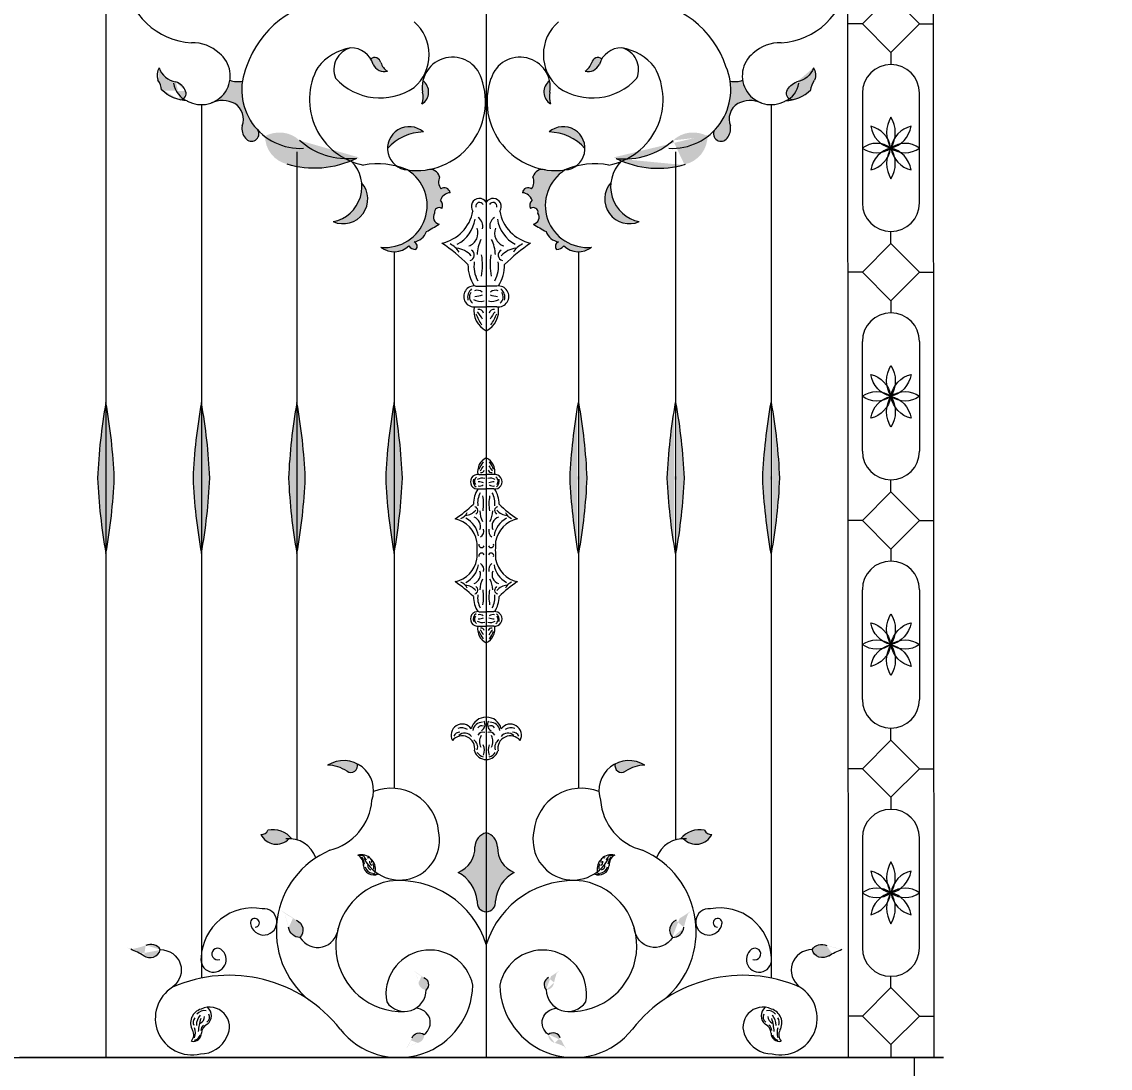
# Model space of a CAD drawing. Header units: inches. Extents: x 16.3 to 32.1, y 12.3 to 22.2.
# Drawn here: x 22.976 to 23.673, y 17.705 to 18.375 of the extents above; entities that cross this region are included whole.
import ezdxf

# ---------------------------------------------------------------- set-up
doc = ezdxf.new("R2010")
doc.units = ezdxf.units.IN
doc.header["$MEASUREMENT"] = 0
doc.styles.get("Standard").update_dxf_attribs({"font": 'arial.ttf'})
doc.dimstyles.get("Standard").update_dxf_attribs({"dimtxt": 0.1, "dimasz": 0.18, "dimexe": 0.18, "dimexo": 0.0625, "dimgap": 0.09, "dimtad": 0, "dimtoh": 1, "dimdec": 4, "dimzin": 0, "dimdsep": 46, "dimtxsty": 'Standard', "dimblk": 'OBLIQUE', "dimcen": 0.09, "dimadec": 0, "dimazin": 0, "dimtfac": 1, "dimtdec": 4, "dimtofl": 0, "dimtmove": 0, "dimatfit": 3, "dimldrblk": 'OBLIQUE', "dimfxl": 1, "dimtolj": 1, "dimtzin": 0, "dimarcsym": 0})

# ---------------------------------------------------------------- blocks, each defined once
blk = doc.blocks.new('_Oblique')
at = {"color": 0, "linetype": 'ByBlock', "lineweight": -2}
blk.add_line((-0.5, -0.5), (0.5, 0.5), dxfattribs=at)
blk = doc.blocks.new('*D5')
at = {"color": 0, "lineweight": -2, "transparency": 16777216}
for p, q in [((23.62217, 18.6548), (24.04252, 18.6548)), ((23.86252, 18.6548), (23.86252, 17.94983)), ((23.86252, 16.65912), (23.86252, 17.3641)), ((23.62217, 16.65912), (24.04252, 16.65912))]:
    blk.add_line(p, q, dxfattribs=at)
at = {"layer": 'Defpoints', "color": 0, "lineweight": 9, "transparency": 16777216}
for p in [(23.55967, 18.6548), (23.86252, 18.6548), (23.55967, 16.65912)]:
    blk.add_point(p, dxfattribs=at)
at = {"color": 0, "lineweight": -2, "transparency": 16777216, "xscale": 0.18, "yscale": 0.18, "zscale": 0.18}
for p, rotation in [((23.86252, 18.6548), 90), ((23.86252, 16.65912), 270)]:
    blk.add_blockref('_Oblique', p, dxfattribs=dict(at, rotation=rotation))
at = {"color": 0, "lineweight": 9, "transparency": 16777216, "insert": (23.86252, 17.65696), "char_height": 0.1, "attachment_point": 5, "rotation": 90}
blk.add_mtext('\\A1;1.9957', dxfattribs=at)

msp = doc.modelspace()

# ---------------------------------------------------------------- hatches: boundary and pattern name
at = {"lineweight": 9}
for points in [[(23.19929, 18.35092, -0.065624), (23.2009, 18.34735, 0.358937), (23.21001, 18.34295, -0.162336), (23.2058, 18.34847, 0.538744)], [(23.34072, 18.34847, -0.162336), (23.33651, 18.34295, 0.358937), (23.34562, 18.34735, -0.065624), (23.34723, 18.35092, 0.158526), (23.34478, 18.35171, 0.350301)], [(23.09838, 18.32312, -0.212512), (23.11236, 18.32225, -0.358479), (23.11707, 18.30803, 0.240693), (23.11921, 18.30017, 0.962034), (23.12717, 18.30518, -0.230821), (23.11719, 18.33651, -0.125173), (23.10921, 18.3372, -0.256221)], [(23.23271, 18.33679, 0.093146), (23.23248, 18.32962, -0.144461), (23.23212, 18.32202, 0.539707)], [(23.3144, 18.32202, -0.144461), (23.31405, 18.32962, 0.093146), (23.31381, 18.33679, 0.539707)], [(23.43417, 18.32225, -0.212512), (23.44814, 18.32312, -0.256221), (23.43731, 18.3372, -0.125173), (23.42934, 18.33651, -0.230821), (23.41935, 18.30518, 0.717235), (23.42524, 18.29848, 0.321516), (23.42946, 18.30803, -0.358479)], [(23.23304, 18.30408, 0.642192), (23.2101, 18.29358, -0.20785)], [(23.33642, 18.29358, 0.642192), (23.31348, 18.30408, -0.20785)], [(23.20585, 18.23029, 0.372227), (23.22372, 18.23119, 0.239922), (23.22822, 18.22879, 0.550556), (23.22702, 18.23374, 0.2823), (23.23496, 18.24032, 0.022486), (23.24306, 18.24511, -0.542457), (23.24021, 18.252, -0.709224), (23.24486, 18.255, 0.333691), (23.24396, 18.26039, -0.301698), (23.2501, 18.26518, 0.575464), (23.24426, 18.26757, -0.26272), (23.24336, 18.27536, 0.366095), (23.23649, 18.28008, -0.077535), (23.22288, 18.27975, -0.79377)], [(23.32364, 18.27975, -0.077535), (23.31003, 18.28008, 0.366095), (23.30316, 18.27536, -0.26272), (23.30226, 18.26757, 0.575464), (23.29642, 18.26518, -0.301698), (23.30256, 18.26039, 0.333691), (23.30167, 18.255, -0.709224), (23.30631, 18.252, -0.542457), (23.30346, 18.24511, 0.022486), (23.31156, 18.24032, 0.2823), (23.3195, 18.23374, 0.550556), (23.3183, 18.22879, 0.239922), (23.3228, 18.23119, 0.372227), (23.34067, 18.23029, -0.79377)], [(23.17532, 18.24667, 0.802898), (23.19353, 18.2716, -0.388891)], [(23.35299, 18.2716, 0.802898), (23.37121, 18.24667, -0.388891)], [(23.1717, 17.89863, -0.149628), (23.18415, 17.89475, 0.676962), (23.19084, 17.89945, 0.267714)], [(23.35568, 17.89945, 0.676962), (23.36237, 17.89475, -0.149628), (23.37482, 17.89863, 0.267714)], [(23.13351, 17.85694, -0.323701), (23.12901, 17.85435, 0.533353), (23.14697, 17.85157, -0.026856), (23.14893, 17.85147, 0.280105)], [(23.25534, 17.82994, -0.250376), (23.26738, 17.81179, 0.43218), (23.27326, 17.8047), (23.27326, 17.8554, 0.327271), (23.26601, 17.84628, -0.316248)], [(23.28051, 17.84628, 0.327271), (23.27326, 17.8554), (23.27326, 17.8047, 0.43218), (23.27915, 17.81179, -0.250376), (23.29118, 17.82994, -0.316248)], [(23.39759, 17.85147, -0.026856), (23.39955, 17.85157, 0.533353), (23.41752, 17.85435, -0.323701), (23.41301, 17.85694, 0.280105)]]:
    msp.add_hatch(color=256, dxfattribs=at).paths.add_polyline_path(points)
h = msp.add_hatch(color=256, dxfattribs=at)
edge = h.paths.add_edge_path()
edge.add_ellipse((23.07207, 18.32775), major_axis=(0.00847, -0.00414), ratio=0.92634, start_angle=43.6598, end_angle=98.45713, ccw=False)
edge.add_ellipse((23.07671, 18.32882), major_axis=(0.00406, -0.00199), ratio=0.92634, start_angle=303.07827, end_angle=406.39701, ccw=False)
edge.add_ellipse((23.08192, 18.34688), major_axis=(0.02197, -0.01073), ratio=0.92634, start_angle=251.51812, end_angle=283.50856, ccw=False)
edge.add_ellipse((23.05144, 18.33043), major_axis=(0.0129, -0.0063), ratio=0.92634, start_angle=30.11912, end_angle=58.47126)
edge.add_ellipse((23.07251, 18.33996), major_axis=(0.00904, -0.00441), ratio=0.92634, start_angle=174.46621, end_angle=223.97094, ccw=False)
edge.add_ellipse((23.07591, 18.34793), major_axis=(0.01143, -0.00558), ratio=0.92634, start_angle=221.20054, end_angle=288.43217)
h = msp.add_hatch(color=256, dxfattribs=at)
edge = h.paths.add_edge_path()
edge.add_ellipse((23.47445, 18.32775), major_axis=(-0.00847, -0.00414), ratio=0.92634, start_angle=261.54287, end_angle=316.3402)
edge.add_ellipse((23.46981, 18.32882), major_axis=(-0.00406, -0.00199), ratio=0.92634, start_angle=-46.39701, end_angle=56.92173)
edge.add_ellipse((23.4646, 18.34688), major_axis=(-0.02197, -0.01073), ratio=0.92634, start_angle=76.49144, end_angle=108.48188)
edge.add_ellipse((23.49508, 18.33043), major_axis=(-0.0129, -0.0063), ratio=0.92634, start_angle=301.52874, end_angle=329.88088, ccw=False)
edge.add_ellipse((23.47402, 18.33996), major_axis=(-0.00904, -0.00441), ratio=0.92634, start_angle=136.02906, end_angle=185.53379)
edge.add_ellipse((23.47061, 18.34793), major_axis=(-0.01143, -0.00558), ratio=0.92634, start_angle=71.56783, end_angle=138.79946, ccw=False)
h = msp.add_hatch(color=256, dxfattribs=at)
edge = h.paths.add_edge_path()
edge.add_ellipse((23.18883, 18.33733), major_axis=(0.03475, 0.03898), ratio=0.92634, start_angle=179.45066, end_angle=225.39779, ccw=False)
edge.add_ellipse((23.13948, 18.28385), major_axis=(0.01368, 0.01534), ratio=0.92634, start_angle=-2.353, end_angle=67.31654)
edge.add_ellipse((23.15192, 18.30337), major_axis=(0.01406, 0.01577), ratio=0.92634, start_angle=134.92955, end_angle=206.52284)
edge.add_ellipse((23.16775, 18.34162), major_axis=(0.0418, 0.04689), ratio=0.92634, start_angle=202.61493, end_angle=245.70773)
h = msp.add_hatch(color=256, dxfattribs=at)
edge = h.paths.add_edge_path()
edge.add_ellipse((23.35769, 18.33733), major_axis=(-0.03475, 0.03898), ratio=0.92634, start_angle=134.60221, end_angle=180.54934)
edge.add_ellipse((23.40704, 18.28385), major_axis=(-0.01368, 0.01534), ratio=0.92634, start_angle=292.68346, end_angle=362.353, ccw=False)
edge.add_ellipse((23.3946, 18.30337), major_axis=(-0.01406, 0.01577), ratio=0.92634, start_angle=153.47716, end_angle=225.07045, ccw=False)
edge.add_ellipse((23.37877, 18.34162), major_axis=(-0.0418, 0.04689), ratio=0.92634, start_angle=114.29227, end_angle=157.38507, ccw=False)
h = msp.add_hatch(color=256, dxfattribs=at)
edge = h.paths.add_edge_path()
edge.add_ellipse((22.72479, 18.09811), major_axis=(0, -0.33546), ratio=0.92634, start_angle=79.0206, end_angle=87.3324)
edge.add_ellipse((22.72479, 18.06689), major_axis=(0, -0.33546), ratio=0.92634, start_angle=92.6676, end_angle=100.9794)
edge.add_ellipse((23.33492, 18.06689), major_axis=(0, -0.33546), ratio=0.92634, start_angle=259.0206, end_angle=267.3324)
edge.add_ellipse((23.33492, 18.09811), major_axis=(0, -0.33546), ratio=0.92634, start_angle=-87.3324, end_angle=-79.0206)
h = msp.add_hatch(color=256, dxfattribs=at)
edge = h.paths.add_edge_path()
edge.add_ellipse((22.7859, 18.09811), major_axis=(0, -0.33546), ratio=0.92634, start_angle=79.0206, end_angle=87.3324)
edge.add_ellipse((22.7859, 18.06689), major_axis=(0, -0.33546), ratio=0.92634, start_angle=92.6676, end_angle=100.9794)
edge.add_ellipse((23.39603, 18.06689), major_axis=(0, -0.33546), ratio=0.92634, start_angle=259.0206, end_angle=267.3324)
edge.add_ellipse((23.39603, 18.09811), major_axis=(0, -0.33546), ratio=0.92634, start_angle=-87.3324, end_angle=-79.0206)
h = msp.add_hatch(color=256, dxfattribs=at)
edge = h.paths.add_edge_path()
edge.add_ellipse((22.84701, 18.09811), major_axis=(0, -0.33546), ratio=0.92634, start_angle=79.0206, end_angle=87.3324)
edge.add_ellipse((22.84701, 18.06689), major_axis=(0, -0.33546), ratio=0.92634, start_angle=92.6676, end_angle=100.9794)
edge.add_ellipse((23.45714, 18.06689), major_axis=(0, -0.33546), ratio=0.92634, start_angle=259.0206, end_angle=267.3324)
edge.add_ellipse((23.45714, 18.09811), major_axis=(0, -0.33546), ratio=0.92634, start_angle=-87.3324, end_angle=-79.0206)
h = msp.add_hatch(color=256, dxfattribs=at)
edge = h.paths.add_edge_path()
edge.add_ellipse((22.9092, 18.09811), major_axis=(0, -0.33546), ratio=0.92634, start_angle=79.0206, end_angle=87.3324)
edge.add_ellipse((22.9092, 18.06689), major_axis=(0, -0.33546), ratio=0.92634, start_angle=92.6676, end_angle=100.9794)
edge.add_ellipse((23.51933, 18.06689), major_axis=(0, -0.33546), ratio=0.92634, start_angle=259.0206, end_angle=267.3324)
edge.add_ellipse((23.51933, 18.09811), major_axis=(0, -0.33546), ratio=0.92634, start_angle=-87.3324, end_angle=-79.0206)
h = msp.add_hatch(color=256, dxfattribs=at)
edge = h.paths.add_edge_path()
edge.add_ellipse((23.63732, 18.09811), major_axis=(0, -0.33546), ratio=0.92634, start_angle=272.6676, end_angle=280.9794, ccw=False)
edge.add_ellipse((23.63732, 18.06689), major_axis=(0, -0.33546), ratio=0.92634, start_angle=259.0206, end_angle=267.3324, ccw=False)
edge.add_ellipse((23.02719, 18.06689), major_axis=(0, -0.33546), ratio=0.92634, start_angle=92.6676, end_angle=100.9794, ccw=False)
edge.add_ellipse((23.02719, 18.09811), major_axis=(0, -0.33546), ratio=0.92634, start_angle=439.0206, end_angle=447.3324, ccw=False)
h = msp.add_hatch(color=256, dxfattribs=at)
edge = h.paths.add_edge_path()
edge.add_ellipse((23.69951, 18.09811), major_axis=(0, -0.33546), ratio=0.92634, start_angle=272.6676, end_angle=280.9794, ccw=False)
edge.add_ellipse((23.69951, 18.06689), major_axis=(0, -0.33546), ratio=0.92634, start_angle=259.0206, end_angle=267.3324, ccw=False)
edge.add_ellipse((23.08939, 18.06689), major_axis=(0, -0.33546), ratio=0.92634, start_angle=92.6676, end_angle=100.9794, ccw=False)
edge.add_ellipse((23.08939, 18.09811), major_axis=(0, -0.33546), ratio=0.92634, start_angle=439.0206, end_angle=447.3324, ccw=False)
h = msp.add_hatch(color=256, dxfattribs=at)
edge = h.paths.add_edge_path()
edge.add_ellipse((23.76062, 18.09811), major_axis=(0, -0.33546), ratio=0.92634, start_angle=272.6676, end_angle=280.9794, ccw=False)
edge.add_ellipse((23.76062, 18.06689), major_axis=(0, -0.33546), ratio=0.92634, start_angle=259.0206, end_angle=267.3324, ccw=False)
edge.add_ellipse((23.15049, 18.06689), major_axis=(0, -0.33546), ratio=0.92634, start_angle=92.6676, end_angle=100.9794, ccw=False)
edge.add_ellipse((23.15049, 18.09811), major_axis=(0, -0.33546), ratio=0.92634, start_angle=439.0206, end_angle=447.3324, ccw=False)
h = msp.add_hatch(color=256, dxfattribs=at)
edge = h.paths.add_edge_path()
edge.add_ellipse((23.0875, 17.78038), major_axis=(0.01267, -0.06465), ratio=0.92634, start_angle=92.4443, end_angle=100.98715, ccw=False)
edge.add_ellipse((23.15354, 17.7957), major_axis=(0.00141, -0.00719), ratio=0.92634, start_angle=266.2634, end_angle=352.1337)
edge.add_ellipse((23.14983, 17.79326), major_axis=(0.00126, -0.00643), ratio=0.92634, start_angle=31.57339, end_angle=149.60817)
edge.add_ellipse((23.1798, 17.86417), major_axis=(0.01392, -0.07108), ratio=0.92634, start_angle=315.79852, end_angle=323.43081, ccw=False)
h = msp.add_hatch(color=256, dxfattribs=at)
edge = h.paths.add_edge_path()
edge.add_ellipse((23.45902, 17.78038), major_axis=(-0.01267, -0.06465), ratio=0.92634, start_angle=259.01285, end_angle=267.5557)
edge.add_ellipse((23.39298, 17.7957), major_axis=(-0.00141, -0.00719), ratio=0.92634, start_angle=7.8663, end_angle=93.7366, ccw=False)
edge.add_ellipse((23.39669, 17.79326), major_axis=(-0.00126, -0.00643), ratio=0.92634, start_angle=210.39183, end_angle=328.42661, ccw=False)
edge.add_ellipse((23.36672, 17.86417), major_axis=(-0.01392, -0.07108), ratio=0.92634, start_angle=36.56919, end_angle=44.20148)
h = msp.add_hatch(color=256, dxfattribs=at)
edge = h.paths.add_edge_path()
edge.add_ellipse((23.03619, 17.84121), major_axis=(0.06156, 0.02347), ratio=0.92634, start_angle=259.01285, end_angle=267.5557)
edge.add_ellipse((23.05816, 17.77708), major_axis=(0.00685, 0.00261), ratio=0.92634, start_angle=7.8663, end_angle=93.7366, ccw=False)
edge.add_ellipse((23.05826, 17.78152), major_axis=(0.00612, 0.00234), ratio=0.92634, start_angle=210.39183, end_angle=328.42661, ccw=False)
edge.add_ellipse((23.01396, 17.71855), major_axis=(0.06768, 0.02581), ratio=0.92634, start_angle=36.56919, end_angle=44.20148)
h = msp.add_hatch(color=256, dxfattribs=at)
edge = h.paths.add_edge_path()
edge.add_ellipse((23.51033, 17.84121), major_axis=(-0.06156, 0.02347), ratio=0.92634, start_angle=92.4443, end_angle=100.98715, ccw=False)
edge.add_ellipse((23.48837, 17.77708), major_axis=(-0.00685, 0.00261), ratio=0.92634, start_angle=266.2634, end_angle=352.1337)
edge.add_ellipse((23.48826, 17.78152), major_axis=(-0.00612, 0.00234), ratio=0.92634, start_angle=31.57339, end_angle=149.60817)
edge.add_ellipse((23.53256, 17.71855), major_axis=(-0.06768, 0.02581), ratio=0.92634, start_angle=315.79852, end_angle=323.43081, ccw=False)
h = msp.add_hatch(color=256, dxfattribs=at)
edge = h.paths.add_edge_path()
edge.add_ellipse((23.18817, 17.75019), major_axis=(0.00798, -0.04542), ratio=0.92634, start_angle=92.4443, end_angle=100.98715, ccw=False)
edge.add_ellipse((23.23459, 17.76), major_axis=(0.00089, -0.00505), ratio=0.92634, start_angle=266.2634, end_angle=352.1337)
edge.add_ellipse((23.23196, 17.75835), major_axis=(0.00079, -0.00452), ratio=0.92634, start_angle=31.57339, end_angle=149.60817)
edge.add_ellipse((23.25391, 17.80756), major_axis=(0.00877, -0.04994), ratio=0.92634, start_angle=315.79852, end_angle=323.43081, ccw=False)
h = msp.add_hatch(color=256, dxfattribs=at)
edge = h.paths.add_edge_path()
edge.add_ellipse((23.35835, 17.75019), major_axis=(-0.00798, -0.04542), ratio=0.92634, start_angle=259.01285, end_angle=267.5557)
edge.add_ellipse((23.31193, 17.76), major_axis=(-0.00089, -0.00505), ratio=0.92634, start_angle=7.8663, end_angle=93.7366, ccw=False)
edge.add_ellipse((23.31456, 17.75835), major_axis=(-0.00079, -0.00452), ratio=0.92634, start_angle=210.39183, end_angle=328.42661, ccw=False)
edge.add_ellipse((23.29261, 17.80756), major_axis=(-0.00877, -0.04994), ratio=0.92634, start_angle=36.56919, end_angle=44.20148)
h = msp.add_hatch(color=256, dxfattribs=at)
edge = h.paths.add_edge_path()
edge.add_ellipse((23.24217, 17.68007), major_axis=(0.04456, 0.01188), ratio=0.92634, start_angle=92.4443, end_angle=100.98715, ccw=False)
edge.add_ellipse((23.22837, 17.72547), major_axis=(0.00496, 0.00132), ratio=0.92634, start_angle=266.2634, end_angle=352.1337)
edge.add_ellipse((23.23025, 17.72299), major_axis=(0.00443, 0.00118), ratio=0.92634, start_angle=31.57339, end_angle=149.60817)
edge.add_ellipse((23.17932, 17.7406), major_axis=(0.04899, 0.01306), ratio=0.92634, start_angle=315.79852, end_angle=323.43081, ccw=False)
h = msp.add_hatch(color=256, dxfattribs=at)
edge = h.paths.add_edge_path()
edge.add_ellipse((23.30435, 17.68007), major_axis=(-0.04456, 0.01188), ratio=0.92634, start_angle=259.01285, end_angle=267.5557)
edge.add_ellipse((23.31815, 17.72547), major_axis=(-0.00496, 0.00132), ratio=0.92634, start_angle=7.8663, end_angle=93.7366, ccw=False)
edge.add_ellipse((23.31627, 17.72299), major_axis=(-0.00443, 0.00118), ratio=0.92634, start_angle=210.39183, end_angle=328.42661, ccw=False)
edge.add_ellipse((23.3672, 17.7406), major_axis=(-0.04899, 0.01306), ratio=0.92634, start_angle=36.56919, end_angle=44.20148)

# ---------------------------------------------------------------- linework, layer by layer
for p, q in [((23.02986, 18.56118), (23.02986, 17.7114)), ((23.50426, 18.56118), (23.50479, 17.7114)), ((23.55915, 18.56118), (23.55967, 17.7114)), ((23.27326, 18.47475), (23.27326, 17.7114)), ((23.51392, 18.37326), (23.53223, 18.39157)), ((23.53223, 18.39157), (23.55054, 18.37326)), ((23.51392, 18.37326), (23.50479, 18.37326)), ((23.53223, 18.35495), (23.51392, 18.37326)), ((23.55054, 18.37326), (23.53223, 18.35495)), ((23.55054, 18.37326), (23.55967, 18.37326)), ((23.53223, 18.35495), (23.53223, 18.34723)), ((23.51392, 18.32892), (23.51392, 18.29378)), ((23.55054, 18.29378), (23.55054, 18.32892)), ((23.09096, 18.32157), (23.09096, 17.76235)), ((23.45556, 18.32157), (23.45556, 17.76235)), ((23.15207, 18.29135), (23.15207, 17.85085)), ((23.39445, 18.29135), (23.39445, 17.85085)), ((23.51392, 18.29378), (23.51392, 18.25864)), ((23.55054, 18.25864), (23.55054, 18.29378)), ((23.53223, 18.23261), (23.53223, 18.24033)), ((23.53223, 18.23261), (23.53223, 18.24033)), ((23.51392, 18.2143), (23.53223, 18.23261)), ((23.53223, 18.23261), (23.55054, 18.2143)), ((23.21426, 18.2274), (23.21426, 17.88387)), ((23.33226, 18.2274), (23.33226, 17.88387)), ((23.51392, 18.2143), (23.50479, 18.2143)), ((23.53223, 18.19599), (23.51392, 18.2143)), ((23.55054, 18.2143), (23.53223, 18.19599)), ((23.55054, 18.2143), (23.55967, 18.2143)), ((23.26646, 18.20543), (23.27326, 18.20543)), ((23.28006, 18.20543), (23.27326, 18.20543)), ((23.53223, 18.19599), (23.53223, 18.18827)), ((23.26646, 18.19214), (23.27326, 18.19214)), ((23.28006, 18.19214), (23.27326, 18.19214)), ((23.51392, 18.13482), (23.51392, 18.16996)), ((23.55054, 18.16996), (23.55054, 18.13482)), ((23.51392, 18.09968), (23.51392, 18.13482)), ((23.55054, 18.13482), (23.55054, 18.09968)), ((23.2685, 18.08479), (23.27326, 18.08479)), ((23.27802, 18.08479), (23.27326, 18.08479)), ((23.2685, 18.07549), (23.27326, 18.07549)), ((23.27802, 18.07549), (23.27326, 18.07549)), ((23.53223, 18.07365), (23.53223, 18.08137)), ((23.53223, 18.07365), (23.51392, 18.05534)), ((23.55054, 18.05534), (23.53223, 18.07365)), ((23.51392, 18.05534), (23.50479, 18.05534)), ((23.51392, 18.05534), (23.53223, 18.03703)), ((23.53223, 18.03703), (23.55054, 18.05534)), ((23.55054, 18.05534), (23.55967, 18.05534)), ((23.53223, 18.03703), (23.53223, 18.02931)), ((23.51392, 17.97586), (23.51392, 18.011)), ((23.55054, 18.011), (23.55054, 17.97586)), ((23.2685, 17.99694), (23.27326, 17.99694)), ((23.27802, 17.99694), (23.27326, 17.99694)), ((23.2685, 17.98764), (23.27326, 17.98764)), ((23.27802, 17.98764), (23.27326, 17.98764)), ((23.51392, 17.94073), (23.51392, 17.97586)), ((23.55054, 17.97586), (23.55054, 17.94073)), ((23.53223, 17.91469), (23.53223, 17.92242)), ((23.51392, 17.89639), (23.53223, 17.91469)), ((23.53223, 17.91469), (23.55054, 17.89639)), ((23.51392, 17.89639), (23.50479, 17.89639)), ((23.53223, 17.87808), (23.51392, 17.89639)), ((23.55054, 17.89639), (23.53223, 17.87808)), ((23.55054, 17.89639), (23.55967, 17.89639)), ((23.53223, 17.87808), (23.53223, 17.87035)), ((23.51392, 17.85204), (23.51392, 17.81691)), ((23.55054, 17.81691), (23.55054, 17.85204)), ((23.51392, 17.81691), (23.51392, 17.78177)), ((23.55054, 17.78177), (23.55054, 17.81691)), ((23.53223, 17.75574), (23.53223, 17.76346)), ((23.53223, 17.75632), (23.51392, 17.73801)), ((23.55054, 17.73801), (23.53223, 17.75632)), ((23.51392, 17.73801), (23.50479, 17.73801)), ((23.51392, 17.73801), (23.53223, 17.71971)), ((23.53223, 17.71971), (23.55054, 17.73801)), ((23.55054, 17.73801), (23.55967, 17.73801)), ((23.53223, 17.71971), (23.53223, 17.7114)), ((22.38349, 17.7114), (23.56576, 17.7114)), ((23.56576, 17.7114), (22.97462, 17.7114)), ((23.54718, 17.7114), (23.54718, 17.69782))]:
    msp.add_line(p, q, dxfattribs=at)
for centre, radius, start, end in [((23.08712, 18.40652), 0.04538, 105.2915, 266.81748), ((23.45941, 18.40652), 0.04538, 273.18252, 74.7085), ((23.1785, 18.32661), 0.06175, 93.26616, 161.75661), ((23.36802, 18.32661), 0.06175, 18.24339, 86.73384), ((23.20899, 18.35358), 0.02774, 310.59957, 49.40043), ((23.33754, 18.35358), 0.02774, 130.59957, 229.40043), ((23.08539, 18.33628), 0.02495, 47.02027, 91.81717), ((23.46113, 18.33628), 0.02495, 88.18283, 132.97973), ((23.09096, 18.34003), 0.01847, 240.82398, 51.73927), ((23.19264, 18.32376), 0.03477, 100.04739, 141.44203), ((23.19021, 18.34399), 0.01447, 104.57618, 202.51908), ((23.18657, 18.34302), 0.01497, 16.80922, 90), ((23.35995, 18.34302), 0.01497, 90, 163.19078), ((23.35389, 18.32376), 0.03477, 38.55797, 79.95261), ((23.35631, 18.34399), 0.01447, 337.48092, 75.42382), ((23.45556, 18.34003), 0.01847, 128.26073, 299.17602), ((23.20174, 18.34755), 0.00416, 12.77723, 126.03048), ((23.20813, 18.35068), 0.00796, 204.72532, 283.70499), ((23.21619, 18.35203), 0.01098, 198.92388, 235.8069), ((23.25167, 18.33259), 0.01942, 17.18138, 188.79315), ((23.29485, 18.33259), 0.01942, 351.20685, 162.81862), ((23.33033, 18.35203), 0.01098, 304.1931, 341.07612), ((23.33839, 18.35068), 0.00796, 256.29501, 335.27468), ((23.34478, 18.34755), 0.00416, 53.96952, 167.22277), ((23.53223, 18.32892), 0.01831, 0, 180), ((23.15431, 18.33109), 0.03752, 156.67525, 273.18747), ((23.20277, 18.3248), 0.04264, 151.0611, 259.17825), ((23.34376, 18.3248), 0.04264, 280.82175, 28.9389), ((23.39221, 18.33109), 0.03752, 266.81253, 23.32475), ((23.08763, 18.33733), 0.01457, 188.25104, 247.10117), ((23.11454, 18.35253), 0.01624, 250.83079, 279.36999), ((23.20538, 18.36452), 0.03865, 222.42567, 304.09041), ((23.22861, 18.32354), 0.04417, 262.54384, 19.56402), ((23.22756, 18.3296), 0.00884, 301.01097, 54.43515), ((23.31791, 18.32354), 0.04417, 160.43598, 277.45616), ((23.31896, 18.3296), 0.00884, 125.56485, 238.98903), ((23.34115, 18.36452), 0.03865, 235.90959, 317.57433), ((23.43198, 18.35253), 0.01624, 260.63001, 289.16921), ((23.45889, 18.33733), 0.01457, 292.89883, 351.74896), ((23.21942, 18.32642), 0.01345, 340.88023, 13.76078), ((23.32711, 18.32642), 0.01345, 166.23922, 199.11977), ((23.10439, 18.30699), 0.01721, 62.44539, 113.79436), ((23.10607, 18.31228), 0.01179, 338.88576, 57.77251), ((23.44045, 18.31228), 0.01179, 122.22749, 201.11424), ((23.44213, 18.30699), 0.01721, 66.20564, 117.55461), ((23.12583, 18.30619), 0.00896, 168.15286, 222.28605), ((23.12309, 18.30283), 0.00471, 214.38218, 29.948), ((23.22397, 18.29358), 0.01387, 49.16699, 265.49278), ((23.32255, 18.29358), 0.01387, 274.50722, 130.83301), ((23.42343, 18.30283), 0.00471, 150.052, 325.61782), ((23.42069, 18.30619), 0.00896, 317.71395, 11.84714), ((23.23365, 18.27242), 0.03166, 91.10002, 138.06697), ((23.31287, 18.27242), 0.03166, 41.93303, 88.89998), ((23.17082, 18.26907), 0.02285, 281.34748, 44.7308), ((23.3757, 18.26907), 0.02285, 135.2692, 258.65252), ((23.20367, 18.23558), 0.04816, 66.49261, 100.66364), ((23.2086, 18.257), 0.02686, 264.11486, 57.88087), ((23.23713, 18.27366), 0.00645, 15.25257, 103.70291), ((23.30939, 18.27366), 0.00645, 76.29709, 164.74743), ((23.33792, 18.257), 0.02686, 122.11913, 275.88514), ((23.34285, 18.23558), 0.04816, 79.33636, 113.50739), ((23.18166, 18.26115), 0.01581, 246.32691, 41.3706), ((23.25071, 18.27226), 0.00797, 157.14907, 216.02954), ((23.29582, 18.27226), 0.00797, 323.97046, 22.85093), ((23.36486, 18.26115), 0.01581, 138.6294, 293.67309), ((23.25064, 18.25815), 0.00704, 94.36473, 161.51857), ((23.24648, 18.26468), 0.00365, 7.87743, 127.55299), ((23.30004, 18.26468), 0.00365, 52.44701, 172.12257), ((23.29588, 18.25815), 0.00704, 18.48143, 85.63527), ((23.24082, 18.25709), 0.00455, 332.56362, 46.37726), ((23.26886, 18.25638), 0.00516, 31.38031, 215.86795), ((23.269, 18.25647), 0.00252, 25.13929, 193.7185), ((23.27767, 18.25638), 0.00516, 324.13205, 148.61969), ((23.27753, 18.25647), 0.00252, 346.2815, 154.86071), ((23.3057, 18.25709), 0.00455, 133.62274, 207.43638), ((23.53223, 18.25864), 0.01831, 180, 0), ((23.24387, 18.24949), 0.00445, 145.50931, 259.42103), ((23.24306, 18.25269), 0.00293, 52.11013, 193.49084), ((23.23944, 18.25795), 0.02565, 282.19883, 349.684), ((23.30709, 18.25795), 0.02565, 190.316, 257.80117), ((23.30346, 18.25269), 0.00293, 346.50916, 127.88987), ((23.30265, 18.24949), 0.00445, 280.57897, 34.49069), ((23.18577, 18.33266), 0.10463, 298.04755, 303.20017), ((23.24457, 18.25152), 0.02181, 297.70242, 351.28317), ((23.25917, 18.23939), 0.00879, 289.41371, 20.8321), ((23.26423, 18.2437), 0.00683, 346.44093, 55.65653), ((23.2823, 18.2437), 0.00683, 124.34347, 193.55907), ((23.28735, 18.23939), 0.00879, 159.1679, 250.58629), ((23.30195, 18.25152), 0.02181, 188.71683, 242.29758), ((23.36075, 18.33266), 0.10463, 236.79983, 241.95245), ((23.22562, 18.2435), 0.00987, 278.13979, 341.19736), ((23.3209, 18.2435), 0.00987, 198.80264, 261.86021), ((23.21426, 18.24108), 0.01368, 232.0556, 313.72209), ((23.22832, 18.23441), 0.00561, 214.97005, 268.936), ((23.22606, 18.23089), 0.00301, 315.97042, 71.31143), ((23.17486, 18.13037), 0.12413, 45.72025, 55.67111), ((23.24539, 18.22153), 0.01181, 27.95072, 66.43195), ((23.25213, 18.2142), 0.01566, 42.79698, 82.06713), ((23.29146, 18.22453), 0.0241, 153.52661, 177.61438), ((23.25506, 18.22453), 0.0241, 2.38562, 26.47339), ((23.29439, 18.2142), 0.01566, 97.93287, 137.20302), ((23.37167, 18.13037), 0.12413, 124.32889, 134.27975), ((23.30113, 18.22153), 0.01181, 113.56805, 152.04928), ((23.32047, 18.23089), 0.00301, 108.68857, 224.02958), ((23.3182, 18.23441), 0.00561, 271.064, 325.02995), ((23.33226, 18.24108), 0.01368, 226.27791, 307.9444), ((23.26212, 18.2252), 0.00352, 283.16639, 62.27667), ((23.23126, 18.21898), 0.03957, 349.49294, 9.33751), ((23.31527, 18.21898), 0.03957, 170.66249, 190.50706), ((23.2844, 18.2252), 0.00352, 117.72333, 256.83361), ((23.28712, 18.21923), 0.0256, 180, 212.46318), ((23.28473, 18.21821), 0.01935, 171.88307, 208.97035), ((23.26179, 18.21821), 0.01935, 331.02965, 8.11693), ((23.25941, 18.21923), 0.0256, 327.53682, 0), ((23.26552, 18.19878), 0.00671, 81.91518, 278.08482), ((23.26844, 18.19809), 0.0071, 129.75089, 193.35943), ((23.26731, 18.19847), 0.00488, 144.25823, 234.29768), ((23.26739, 18.19762), 0.0051, 51.3114, 109.24382), ((23.27913, 18.19762), 0.0051, 70.75618, 128.6886), ((23.281, 18.19878), 0.00671, 261.91518, 98.08482), ((23.27921, 18.19847), 0.00488, 305.70232, 35.74177), ((23.27808, 18.19809), 0.0071, 346.64057, 50.24911), ((23.26954, 18.20419), 0.0086, 238.26236, 285.48874), ((23.26478, 18.21753), 0.01875, 273.68641, 288.92065), ((23.27698, 18.20419), 0.0086, 254.51126, 301.73764), ((23.28174, 18.21753), 0.01875, 251.07935, 266.31359), ((23.27985, 18.18976), 0.01452, 170.81798, 243.00293), ((23.30114, 18.20147), 0.03724, 201.72134, 214.10204), ((23.23526, 18.16356), 0.04116, 30.1134, 38.07305), ((23.2685, 18.18754), 0.00298, 10.81458, 100.78338), ((23.26667, 18.18976), 0.01452, 296.99707, 9.18202), ((23.27803, 18.18754), 0.00298, 79.21662, 169.18542), ((23.31126, 18.16356), 0.04116, 141.92695, 149.8866), ((23.24538, 18.20147), 0.03724, 325.89796, 338.27866), ((23.53223, 18.16996), 0.01831, 0, 180), ((23.53223, 18.09968), 0.01831, 180, 0), ((23.27788, 18.08646), 0.01017, 116.99707, 189.18202), ((23.29278, 18.07826), 0.02607, 145.89796, 158.27866), ((23.24666, 18.1048), 0.02881, 321.92695, 329.8866), ((23.26865, 18.08646), 0.01017, 350.81798, 63.00293), ((23.29986, 18.1048), 0.02881, 210.1134, 218.07305), ((23.25374, 18.07826), 0.02607, 21.72134, 34.10204), ((23.26784, 18.08014), 0.0047, 81.91518, 278.08482), ((23.26909, 18.08036), 0.00342, 125.70232, 215.74177), ((23.27066, 18.07636), 0.00602, 74.51126, 121.73764), ((23.26992, 18.08801), 0.00208, 259.21662, 349.18542), ((23.27587, 18.07636), 0.00602, 58.26236, 105.48874), ((23.2766, 18.08801), 0.00208, 190.81458, 280.78338), ((23.27868, 18.08014), 0.0047, 261.91518, 98.08482), ((23.27743, 18.08036), 0.00342, 324.25823, 54.29768), ((23.26989, 18.08062), 0.00497, 166.64057, 230.24911), ((23.28296, 18.06583), 0.01792, 147.53682, 180), ((23.26915, 18.08096), 0.00357, 250.75618, 308.6886), ((23.26733, 18.06702), 0.01312, 71.07935, 86.31359), ((23.2792, 18.06702), 0.01312, 93.68641, 108.92065), ((23.27737, 18.08096), 0.00357, 231.3114, 289.24382), ((23.26356, 18.06583), 0.01792, 0, 32.46318), ((23.27664, 18.08062), 0.00497, 309.75089, 13.35943), ((23.28129, 18.06654), 0.01355, 151.02965, 188.11693), ((23.24386, 18.06601), 0.0277, 350.66249, 10.50706), ((23.30266, 18.06601), 0.0277, 169.49294, 189.33751), ((23.26523, 18.06654), 0.01355, 351.88307, 28.97035), ((23.20438, 18.12803), 0.08689, 304.32889, 314.27975), ((23.25847, 18.06935), 0.01096, 277.93287, 317.20302), ((23.26547, 18.06165), 0.00246, 297.72333, 76.83361), ((23.286, 18.06212), 0.01687, 182.38562, 206.47339), ((23.26052, 18.06212), 0.01687, 333.52661, 357.61438), ((23.28106, 18.06165), 0.00246, 103.16639, 242.27667), ((23.28805, 18.06935), 0.01096, 222.79698, 262.06713), ((23.34214, 18.12803), 0.08689, 225.72025, 235.67111), ((23.24958, 18.03873), 0.01796, 10.316, 77.80117), ((23.25375, 18.06422), 0.00826, 293.56805, 332.04928), ((23.25318, 18.04322), 0.01527, 8.71683, 62.29758), ((23.2634, 18.05172), 0.00615, 339.1679, 70.58629), ((23.28312, 18.05172), 0.00615, 109.41371, 200.8321), ((23.29334, 18.04322), 0.01527, 117.70242, 171.28317), ((23.29694, 18.03873), 0.01796, 102.19883, 169.684), ((23.29277, 18.06422), 0.00826, 207.95072, 246.43195), ((23.26694, 18.0487), 0.00478, 304.34347, 13.55907), ((23.27958, 18.0487), 0.00478, 166.44093, 235.65653), ((23.18899, 18.03622), 0.07847, 355.81343, 4.18657), ((23.35753, 18.03622), 0.07847, 175.81343, 184.18657), ((23.27028, 18.03976), 0.00177, 166.2815, 334.86071), ((23.27028, 18.03267), 0.00177, 25.13929, 193.7185), ((23.27625, 18.03976), 0.00177, 205.13929, 13.7185), ((23.27625, 18.03267), 0.00177, 346.2815, 154.86071), ((23.24958, 18.0337), 0.01796, 282.19883, 349.684), ((23.25318, 18.02921), 0.01527, 297.70242, 351.28317), ((23.26694, 18.02373), 0.00478, 346.44093, 55.65653), ((23.27958, 18.02373), 0.00478, 124.34347, 193.55907), ((23.29334, 18.02921), 0.01527, 188.71683, 242.29758), ((23.29694, 18.0337), 0.01796, 190.316, 257.80117), ((23.53223, 18.011), 0.01831, 0, 180), ((23.2634, 18.02071), 0.00615, 289.41371, 20.8321), ((23.28312, 18.02071), 0.00615, 159.1679, 250.58629), ((23.20438, 17.9444), 0.08689, 45.72025, 55.67111), ((23.25375, 18.00821), 0.00826, 27.95072, 66.43195), ((23.25847, 18.00308), 0.01096, 42.79698, 82.06713), ((23.26547, 18.01078), 0.00246, 283.16639, 62.27667), ((23.286, 18.01031), 0.01687, 153.52661, 177.61438), ((23.26052, 18.01031), 0.01687, 2.38562, 26.47339), ((23.28106, 18.01078), 0.00246, 117.72333, 256.83361), ((23.28805, 18.00308), 0.01096, 97.93287, 137.20302), ((23.34214, 17.9444), 0.08689, 124.32889, 134.27975), ((23.29277, 18.00821), 0.00826, 113.56805, 152.04928), ((23.28296, 18.0066), 0.01792, 180, 212.46318), ((23.28129, 18.00589), 0.01355, 171.88307, 208.97035), ((23.24386, 18.00642), 0.0277, 349.49294, 9.33751), ((23.30266, 18.00642), 0.0277, 170.66249, 190.50706), ((23.26523, 18.00589), 0.01355, 331.02965, 8.11693), ((23.26356, 18.0066), 0.01792, 327.53682, 0), ((23.26784, 17.99229), 0.0047, 81.91518, 278.08482), ((23.26989, 17.99181), 0.00497, 129.75089, 193.35943), ((23.26909, 17.99207), 0.00342, 144.25823, 234.29768), ((23.26915, 17.99147), 0.00357, 51.3114, 109.24382), ((23.26733, 18.00541), 0.01312, 273.68641, 288.92065), ((23.2792, 18.00541), 0.01312, 251.07935, 266.31359), ((23.27737, 17.99147), 0.00357, 70.75618, 128.6886), ((23.27868, 17.99229), 0.0047, 261.91518, 98.08482), ((23.27743, 17.99207), 0.00342, 305.70232, 35.74177), ((23.27664, 17.99181), 0.00497, 346.64057, 50.24911), ((23.27066, 17.99607), 0.00602, 238.26236, 285.48874), ((23.27788, 17.98597), 0.01017, 170.81798, 243.00293), ((23.24666, 17.96763), 0.02881, 30.1134, 38.07305), ((23.26992, 17.98442), 0.00208, 10.81458, 100.78338), ((23.26865, 17.98597), 0.01017, 296.99707, 9.18202), ((23.27587, 17.99607), 0.00602, 254.51126, 301.73764), ((23.2766, 17.98442), 0.00208, 79.21662, 169.18542), ((23.29986, 17.96763), 0.02881, 141.92695, 149.8866), ((23.29278, 17.99417), 0.02607, 201.72134, 214.10204), ((23.25374, 17.99417), 0.02607, 325.89796, 338.27866), ((23.53223, 17.94073), 0.01831, 180, 0), ((23.27296, 17.91976), 0.00956, 88.17776, 166.60502), ((23.27356, 17.91976), 0.00956, 13.39498, 91.82224), ((23.25786, 17.91782), 0.00713, 35.63429, 207.98753), ((23.2574, 17.91547), 0.00709, 57.11674, 109.15155), ((23.27055, 17.92022), 0.00591, 86.40755, 174.76156), ((23.27045, 17.92085), 0.00307, 69.73559, 144.95194), ((23.26796, 17.9246), 0.0045, 299.48746, 31.14217), ((23.27856, 17.9246), 0.0045, 148.85783, 240.51254), ((23.27607, 17.92085), 0.00307, 35.04806, 110.26441), ((23.27597, 17.92022), 0.00591, 5.23844, 93.59245), ((23.28866, 17.91782), 0.00713, 332.01247, 144.36571), ((23.28912, 17.91547), 0.00709, 70.84845, 122.88326), ((23.25782, 17.90936), 0.00808, 348.91856, 140.70828), ((23.25627, 17.91562), 0.00417, 88.03375, 155.75232), ((23.25937, 17.9135), 0.00561, 38.19864, 131.3241), ((23.271, 17.91616), 0.00356, 69.25604, 151.61951), ((23.27664, 17.91377), 0.00769, 150.48839, 208.36612), ((23.27552, 17.91616), 0.00356, 28.38049, 110.74396), ((23.26988, 17.91377), 0.00769, 331.63388, 29.51161), ((23.2887, 17.90936), 0.00808, 39.29172, 191.08144), ((23.28715, 17.9135), 0.00561, 48.6759, 141.80136), ((23.29025, 17.91562), 0.00417, 24.24768, 91.96625), ((23.26234, 17.91024), 0.00543, 342.00348, 57.3261), ((23.26344, 17.90828), 0.0086, 338.55334, 22.76329), ((23.28308, 17.90828), 0.0086, 157.23671, 201.44666), ((23.28419, 17.91024), 0.00543, 122.6739, 197.99652), ((23.18198, 17.88245), 0.01917, 340.95587, 122.42809), ((23.2734, 17.91025), 0.00803, 197.69544, 269.01811), ((23.27341, 17.91075), 0.00712, 213.92547, 252.72751), ((23.27312, 17.91025), 0.00803, 270.98189, 342.30456), ((23.27311, 17.91075), 0.00712, 287.27249, 326.07453), ((23.36454, 17.88245), 0.01917, 57.57191, 199.04413), ((23.17158, 17.87635), 0.02228, 55.66157, 89.70118), ((23.18655, 17.89843), 0.0044, 236.90688, 13.2929), ((23.35997, 17.89843), 0.0044, 166.7071, 303.09312), ((23.37494, 17.87635), 0.02228, 90.29882, 124.33843), ((23.21244, 17.85349), 0.03043, 5.55871, 111.80468), ((23.33408, 17.85349), 0.03043, 68.19532, 174.44129), ((23.16431, 17.87895), 0.0359, 284.32557, 355.58825), ((23.38221, 17.87895), 0.0359, 184.41175, 255.67443), ((23.53223, 17.85204), 0.01831, 0, 180), ((23.12947, 17.85876), 0.00443, 263.99196, 335.73927), ((23.13892, 17.85899), 0.01095, 205.07052, 317.36397), ((23.13672, 17.84152), 0.01575, 39.17633, 101.7677), ((23.21778, 17.85071), 0.0256, 207.55589, 12.9412), ((23.27586, 17.8459), 0.00985, 105.2759, 177.7629), ((23.27067, 17.8459), 0.00985, 2.2371, 74.7241), ((23.32874, 17.85071), 0.0256, 167.0588, 332.44411), ((23.4098, 17.84152), 0.01575, 78.2323, 140.82367), ((23.4076, 17.85899), 0.01095, 222.63603, 334.92948), ((23.41705, 17.85876), 0.00443, 204.26073, 276.00804), ((23.14697, 17.83329), 0.01828, 19.27251, 95.88198), ((23.24906, 17.84571), 0.01697, 291.74865, 1.94647), ((23.29747, 17.84571), 0.01697, 178.05353, 248.25135), ((23.39955, 17.83329), 0.01828, 84.11802, 160.72749), ((23.19548, 17.79218), 0.05656, 113.20624, 230.55669), ((23.19298, 17.83196), 0.00936, 350.37096, 101.97889), ((23.18765, 17.83499), 0.007, 355.12637, 61.04716), ((23.19329, 17.83705), 0.00388, 62.22941, 103.3488), ((23.17813, 17.83141), 0.01769, 12.43293, 29.06107), ((23.19232, 17.8363), 0.00457, 20.24344, 58.73518), ((23.19795, 17.83732), 0.00205, 329.36522, 115.01473), ((23.35354, 17.83196), 0.00936, 78.02111, 189.62904), ((23.34857, 17.83732), 0.00205, 64.98527, 210.63478), ((23.3542, 17.8363), 0.00457, 121.26482, 159.75656), ((23.36839, 17.83141), 0.01769, 150.93893, 167.56707), ((23.35323, 17.83705), 0.00388, 76.6512, 117.77059), ((23.35888, 17.83499), 0.007, 118.95284, 184.87363), ((23.35104, 17.79218), 0.05656, 309.44331, 66.79376), ((23.20113, 17.83489), 0.00652, 184.40916, 296.97049), ((23.20087, 17.83474), 0.00523, 193.32274, 264.46083), ((23.20011, 17.83437), 0.00279, 179.4318, 256.15369), ((23.20083, 17.83667), 0.00225, 169.12726, 251.7021), ((23.19521, 17.83298), 0.00608, 351.72137, 24.38819), ((23.3454, 17.83489), 0.00652, 243.02951, 355.59084), ((23.35131, 17.83298), 0.00608, 155.61181, 188.27863), ((23.34565, 17.83474), 0.00523, 275.53917, 346.67726), ((23.34569, 17.83667), 0.00225, 288.2979, 10.87274), ((23.34641, 17.83437), 0.00279, 283.84631, 0.5682), ((23.19952, 17.83339), 0.00454, 284.32915, 304.3275), ((23.202, 17.82994), 0.00134, 249.47035, 322.73598), ((23.21764, 17.76648), 0.05826, 17.32374, 96.31828), ((23.24437, 17.80961), 0.02311, 5.4285, 61.65454), ((23.32888, 17.76648), 0.05826, 83.68172, 162.67626), ((23.30215, 17.80961), 0.02311, 118.34546, 174.5715), ((23.34452, 17.82994), 0.00134, 217.26402, 290.52965), ((23.34701, 17.83339), 0.00454, 235.6725, 255.67085), ((23.21899, 17.78305), 0.04206, 100.62652, 272.70993), ((23.32753, 17.78305), 0.04206, 267.29007, 79.37348), ((23.27365, 17.81101), 0.00633, 172.93762, 266.42982), ((23.27287, 17.81101), 0.00633, 273.57018, 7.06238), ((23.12397, 17.77405), 0.03322, 79.78983, 177.72179), ((23.13079, 17.79834), 0.00845, 187.35171, 96.32682), ((23.41573, 17.79834), 0.00845, 83.67318, 352.64829), ((23.42255, 17.77405), 0.03322, 2.27821, 100.21017), ((23.12521, 17.79773), 0.00284, 271.72444, 189.52784), ((23.42132, 17.79773), 0.00284, 350.47216, 268.27556), ((23.09875, 17.7742), 0.00811, 169.63212, 54.64938), ((23.10131, 17.77777), 0.00371, 55.12417, 292.15099), ((23.23714, 17.75222), 0.02805, 11.42902, 190.67932), ((23.30938, 17.75222), 0.02805, 349.32068, 168.57098), ((23.44778, 17.7742), 0.00811, 125.35062, 10.36788), ((23.44521, 17.77777), 0.00371, 247.84901, 124.87583), ((23.53223, 17.78177), 0.01831, 180, 0), ((23.10878, 17.67381), 0.09031, 38.1822, 113.65864), ((23.43775, 17.67381), 0.09031, 66.34136, 141.8178), ((23.08493, 17.73661), 0.02346, 121.89097, 283.30334), ((23.21718, 17.75887), 0.04748, 218.00493, 358.67506), ((23.22098, 17.75489), 0.01385, 214.61731, 359.96265), ((23.32935, 17.75887), 0.04748, 181.32494, 321.99507), ((23.32554, 17.75489), 0.01385, 180.03735, 325.38269), ((23.46159, 17.73661), 0.02346, 256.69666, 58.10903), ((23.09321, 17.73365), 0.00915, 105.56335, 210.63308), ((23.09305, 17.73497), 0.00656, 82.30663, 138.55387), ((23.09624, 17.73097), 0.01274, 330.37046, 115.52587), ((23.09023, 17.7382), 0.00711, 309.73055, 49.83511), ((23.45028, 17.73097), 0.01274, 64.47413, 209.62954), ((23.45629, 17.7382), 0.00711, 130.16489, 230.26945), ((23.45348, 17.73497), 0.00656, 41.44613, 97.69337), ((23.45331, 17.73365), 0.00915, 329.36692, 74.43665), ((23.09042, 17.73404), 0.00471, 141.99154, 204.36383), ((23.09759, 17.73229), 0.00978, 139.21621, 181.7383), ((23.14124, 17.72259), 0.0526, 164.70174, 174.04668), ((23.08811, 17.73793), 0.00492, 296.31099, 358.2594), ((23.09229, 17.73737), 0.00389, 302.76053, 29.96777), ((23.45423, 17.73737), 0.00389, 150.03223, 237.23947), ((23.45842, 17.73793), 0.00492, 181.7406, 243.68901), ((23.40528, 17.72259), 0.0526, 5.95332, 15.29826), ((23.44893, 17.73229), 0.00978, 358.2617, 40.78379), ((23.4561, 17.73404), 0.00471, 335.63617, 38.00846), ((23.07965, 17.72602), 0.00641, 320.73612, 27.54593), ((23.08585, 17.72691), 0.0051, 255.92827, 1.93593), ((23.07802, 17.7274), 0.00917, 339.21222, 19.84112), ((23.09504, 17.72864), 0.00444, 126.60171, 178.86021), ((23.09739, 17.72683), 0.00645, 113.91336, 177.78095), ((23.44913, 17.72683), 0.00645, 2.21905, 66.08664), ((23.45148, 17.72864), 0.00444, 1.13979, 53.39829), ((23.46067, 17.72691), 0.0051, 178.06407, 284.07173), ((23.4685, 17.7274), 0.00917, 160.15888, 200.78778), ((23.46688, 17.72602), 0.00641, 152.45407, 219.26388), ((23.08556, 17.72705), 0.00465, 282.89712, 346.19385), ((23.09033, 17.73246), 0.01868, 270, 335.36727), ((23.45619, 17.73246), 0.01868, 204.63273, 270), ((23.46096, 17.72705), 0.00465, 193.80615, 257.10288)]:
    msp.add_arc(centre, radius, start, end, dxfattribs=at)
for centre, major_axis, start_param, end_param in [((23.07251, 18.33996), (-0.00904, 0.00441), -0.096583, 0.767438), ((23.07591, 18.34793), (-0.01143, 0.00558), 0.719085, 1.892498), ((23.05144, 18.33043), (-0.0129, 0.0063), 3.66727, 4.162109), ((23.07207, 18.32775), (-0.00847, 0.00414), 3.9036, 4.859994), ((23.07671, 18.32882), (-0.00406, 0.00199), 2.148121, 3.951373), ((23.4646, 18.34688), (0.02197, 0.01073), 4.285891, 5.034959), ((23.54589, 18.30366), (0, 0.01775), 0.98032, 2.161272), ((23.51857, 18.30366), (0, 0.01775), 4.121913, 5.302865), ((23.5161, 18.29034), (0, 0.01775), -1.375874, -0.194922), ((23.53541, 18.31119), (0, 0.01775), 1.765718, 2.946671), ((23.54836, 18.29034), (0, 0.01775), 0.194922, 1.375874), ((23.52904, 18.31119), (0, 0.01775), 3.336515, 4.517467), ((23.35769, 18.33733), (-0.03475, 0.03898), 2.349252, 3.15118), ((23.52307, 18.27903), (0, 0.01775), -0.590476, 0.590476), ((23.52307, 18.30852), (0, 0.01775), 2.551117, 3.732069), ((23.53541, 18.27637), (0, 0.01775), 0.194922, 1.375874), ((23.5161, 18.29722), (0, 0.01775), 3.336515, 4.517467), ((23.54589, 18.2839), (0, 0.01775), 0.98032, 2.161272), ((23.54138, 18.27903), (0, 0.01775), -0.590476, 0.590476), ((23.52904, 18.27637), (0, 0.01775), -1.375874, -0.194922), ((23.54836, 18.29722), (0, 0.01775), 1.765718, 2.946671), ((23.51857, 18.2839), (0, 0.01775), 4.121913, 5.302865), ((23.54138, 18.30852), (0, 0.01775), 2.551117, 3.732069), ((23.37877, 18.34162), (-0.0418, 0.04689), 1.994776, 2.746888), ((23.33492, 18.06689), (0, 0.33546), 1.37917, 1.524238), ((22.72479, 18.06689), (0, 0.33546), -1.524238, -1.37917), ((23.39603, 18.06689), (0, 0.33546), 1.37917, 1.524238), ((22.7859, 18.06689), (0, 0.33546), -1.524238, -1.37917), ((23.45714, 18.06689), (0, 0.33546), 1.37917, 1.524238), ((22.84701, 18.06689), (0, 0.33546), -1.524238, -1.37917), ((23.51933, 18.06689), (0, 0.33546), 1.37917, 1.524238), ((22.9092, 18.06689), (0, 0.33546), -1.524238, -1.37917), ((23.33492, 18.09811), (0, 0.33546), 1.617355, 1.762423), ((22.72479, 18.09811), (0, 0.33546), 4.520762, 4.665831), ((23.39603, 18.09811), (0, 0.33546), 1.617355, 1.762423), ((22.7859, 18.09811), (0, 0.33546), 4.520762, 4.665831), ((23.45714, 18.09811), (0, 0.33546), 1.617355, 1.762423), ((22.84701, 18.09811), (0, 0.33546), 4.520762, 4.665831), ((23.51933, 18.09811), (0, 0.33546), 1.617355, 1.762423), ((22.9092, 18.09811), (0, 0.33546), 4.520762, 4.665831), ((23.54589, 17.82679), (0, 0.01775), 0.98032, 2.161272), ((23.51857, 17.82679), (0, 0.01775), 4.121913, 5.302865), ((23.5161, 17.81347), (0, 0.01775), -1.375874, -0.194922), ((23.53541, 17.83432), (0, 0.01775), 1.765718, 2.946671), ((23.54836, 17.81347), (0, 0.01775), 0.194922, 1.375874), ((23.52904, 17.83432), (0, 0.01775), 3.336515, 4.517467), ((23.52307, 17.80216), (0, 0.01775), -0.590476, 0.590476), ((23.54138, 17.80216), (0, 0.01775), -0.590476, 0.590476), ((23.52307, 17.83165), (0, 0.01775), 2.551117, 3.732069), ((23.53541, 17.79949), (0, 0.01775), 0.194922, 1.375874), ((23.5161, 17.82034), (0, 0.01775), 3.336515, 4.517467), ((23.54589, 17.80702), (0, 0.01775), 0.98032, 2.161272), ((23.52904, 17.79949), (0, 0.01775), -1.375874, -0.194922), ((23.54836, 17.82034), (0, 0.01775), 1.765718, 2.946671), ((23.51857, 17.80702), (0, 0.01775), 4.121913, 5.302865), ((23.54138, 17.83165), (0, 0.01775), 2.551117, 3.732069), ((23.39669, 17.79326), (0.00126, 0.00643), 0.530437, 2.590533), ((23.1651, 17.79647), (-0.00281, 0.01433), 1.978765, 4.388506), ((23.39298, 17.7957), (0.00141, 0.00719), 3.278886, 4.777605), ((23.05816, 17.77708), (0.00685, 0.00261), 0.137293, 1.636012), ((23.01396, 17.71855), (0.06768, 0.02581), 0.638253, 0.771461), ((23.05826, 17.78152), (0.00612, 0.00234), 3.67203, 5.732126), ((23.4829, 17.76686), (-0.01365, 0.0052), -1.162827, 1.246914), ((23.31456, 17.75835), (0.00079, 0.00452), 0.530437, 2.590533), ((23.22729, 17.73351), (0.00988, 0.00263), -1.162827, 1.246914), ((23.31627, 17.72299), (-0.00443, 0.00118), 3.67203, 5.732126)]:
    msp.add_ellipse(centre, major_axis=major_axis, ratio=0.92634, start_param=start_param, end_param=end_param, dxfattribs=at)
at = {"lineweight": 9, "extrusion": (0, 0, -1)}
for centre, major_axis, start_param, end_param in [((23.47061, 18.34793), (0.01143, 0.00558), 0.719085, 1.892498), ((23.47402, 18.33996), (0.00904, 0.00441), -0.096583, 0.767438), ((23.47445, 18.32775), (0.00847, 0.00414), 3.9036, 4.859994), ((23.49508, 18.33043), (0.0129, 0.0063), 3.66727, 4.162109), ((23.08192, 18.34688), (-0.02197, 0.01073), 4.285891, 5.034959), ((23.46981, 18.32882), (0.00406, 0.00199), 2.148121, 3.951373), ((23.18883, 18.33733), (0.03475, 0.03898), 2.349252, 3.15118), ((23.16775, 18.34162), (0.0418, 0.04689), 1.994776, 2.746888), ((23.54589, 18.1447), (0, 0.01775), 4.121913, 5.302865), ((23.51857, 18.1447), (0, 0.01775), 0.98032, 2.161272), ((23.5161, 18.13138), (0, 0.01775), 0.194922, 1.375874), ((23.53541, 18.15224), (0, 0.01775), 3.336515, 4.517467), ((23.54836, 18.13138), (0, 0.01775), -1.375874, -0.194922), ((23.52904, 18.15224), (0, 0.01775), 1.765718, 2.946671), ((23.52307, 18.12008), (0, 0.01775), -0.590476, 0.590476), ((23.54138, 18.12008), (0, 0.01775), -0.590476, 0.590476), ((23.52307, 18.14957), (0, 0.01775), 2.551117, 3.732069), ((23.53541, 18.11741), (0, 0.01775), -1.375874, -0.194922), ((23.5161, 18.13826), (0, 0.01775), 1.765718, 2.946671), ((23.54589, 18.12494), (0, 0.01775), 4.121913, 5.302865), ((23.54138, 18.14957), (0, 0.01775), 2.551117, 3.732069), ((23.52904, 18.11741), (0, 0.01775), 0.194922, 1.375874), ((23.54836, 18.13826), (0, 0.01775), 3.336515, 4.517467), ((23.51857, 18.12494), (0, 0.01775), 0.98032, 2.161272), ((23.63732, 18.06689), (0, 0.33546), -1.524238, -1.37917), ((23.02719, 18.06689), (0, 0.33546), 1.37917, 1.524238), ((23.69951, 18.06689), (0, 0.33546), -1.524238, -1.37917), ((23.08939, 18.06689), (0, 0.33546), 1.37917, 1.524238), ((23.76062, 18.06689), (0, 0.33546), -1.524238, -1.37917), ((23.15049, 18.06689), (0, 0.33546), 1.37917, 1.524238), ((23.63732, 18.09811), (0, 0.33546), 4.520762, 4.665831), ((23.02719, 18.09811), (0, 0.33546), 1.617355, 1.762423), ((23.69951, 18.09811), (0, 0.33546), 4.520762, 4.665831), ((23.08939, 18.09811), (0, 0.33546), 1.617355, 1.762423), ((23.76062, 18.09811), (0, 0.33546), 4.520762, 4.665831), ((23.15049, 18.09811), (0, 0.33546), 1.617355, 1.762423), ((23.54589, 17.98575), (0, 0.01775), 4.121913, 5.302865), ((23.51857, 17.98575), (0, 0.01775), 0.98032, 2.161272), ((23.5161, 17.97243), (0, 0.01775), 0.194922, 1.375874), ((23.53541, 17.99328), (0, 0.01775), 3.336515, 4.517467), ((23.54836, 17.97243), (0, 0.01775), -1.375874, -0.194922), ((23.52904, 17.99328), (0, 0.01775), 1.765718, 2.946671), ((23.52307, 17.96112), (0, 0.01775), -0.590476, 0.590476), ((23.54138, 17.96112), (0, 0.01775), -0.590476, 0.590476), ((23.52307, 17.99061), (0, 0.01775), 2.551117, 3.732069), ((23.53541, 17.95845), (0, 0.01775), -1.375874, -0.194922), ((23.5161, 17.9793), (0, 0.01775), 1.765718, 2.946671), ((23.54589, 17.96598), (0, 0.01775), 4.121913, 5.302865), ((23.54138, 17.99061), (0, 0.01775), 2.551117, 3.732069), ((23.52904, 17.95845), (0, 0.01775), 0.194922, 1.375874), ((23.54836, 17.9793), (0, 0.01775), 3.336515, 4.517467), ((23.51857, 17.96598), (0, 0.01775), 0.98032, 2.161272), ((23.14983, 17.79326), (-0.00126, 0.00643), 0.530437, 2.590533), ((23.15354, 17.7957), (-0.00141, 0.00719), 3.278886, 4.777605), ((23.38143, 17.79647), (0.00281, 0.01433), 1.978765, 4.388506), ((23.48837, 17.77708), (-0.00685, 0.00261), 0.137293, 1.636012), ((23.06362, 17.76686), (0.01365, 0.0052), -1.162827, 1.246914), ((23.48826, 17.78152), (-0.00612, 0.00234), 3.67203, 5.732126), ((23.53256, 17.71855), (-0.06768, 0.02581), 0.638253, 0.771461), ((23.23196, 17.75835), (-0.00079, 0.00452), 0.530437, 2.590533), ((23.31923, 17.73351), (-0.00988, 0.00263), -1.162827, 1.246914), ((23.23025, 17.72299), (0.00443, 0.00118), 3.67203, 5.732126)]:
    msp.add_ellipse(centre, major_axis=major_axis, ratio=0.92634, start_param=start_param, end_param=end_param, dxfattribs=at)

# ---------------------------------------------------------------- dimensions: what is measured, and where the dimension line sits
at = {"color": 41, "lineweight": 9, "true_color": 0xf4ee51}
dim = msp.add_linear_dim(base=(23.86252, 18.6548), p1=(23.55967, 16.65912), p2=(23.55967, 18.6548), angle=90, dimstyle='Standard', dxfattribs=at)
dim.commit()
dim.dimension.update_dxf_attribs({"geometry": '*D5', "text_midpoint": (23.86252, 17.65696)})

doc.saveas('drawing.dxf')
